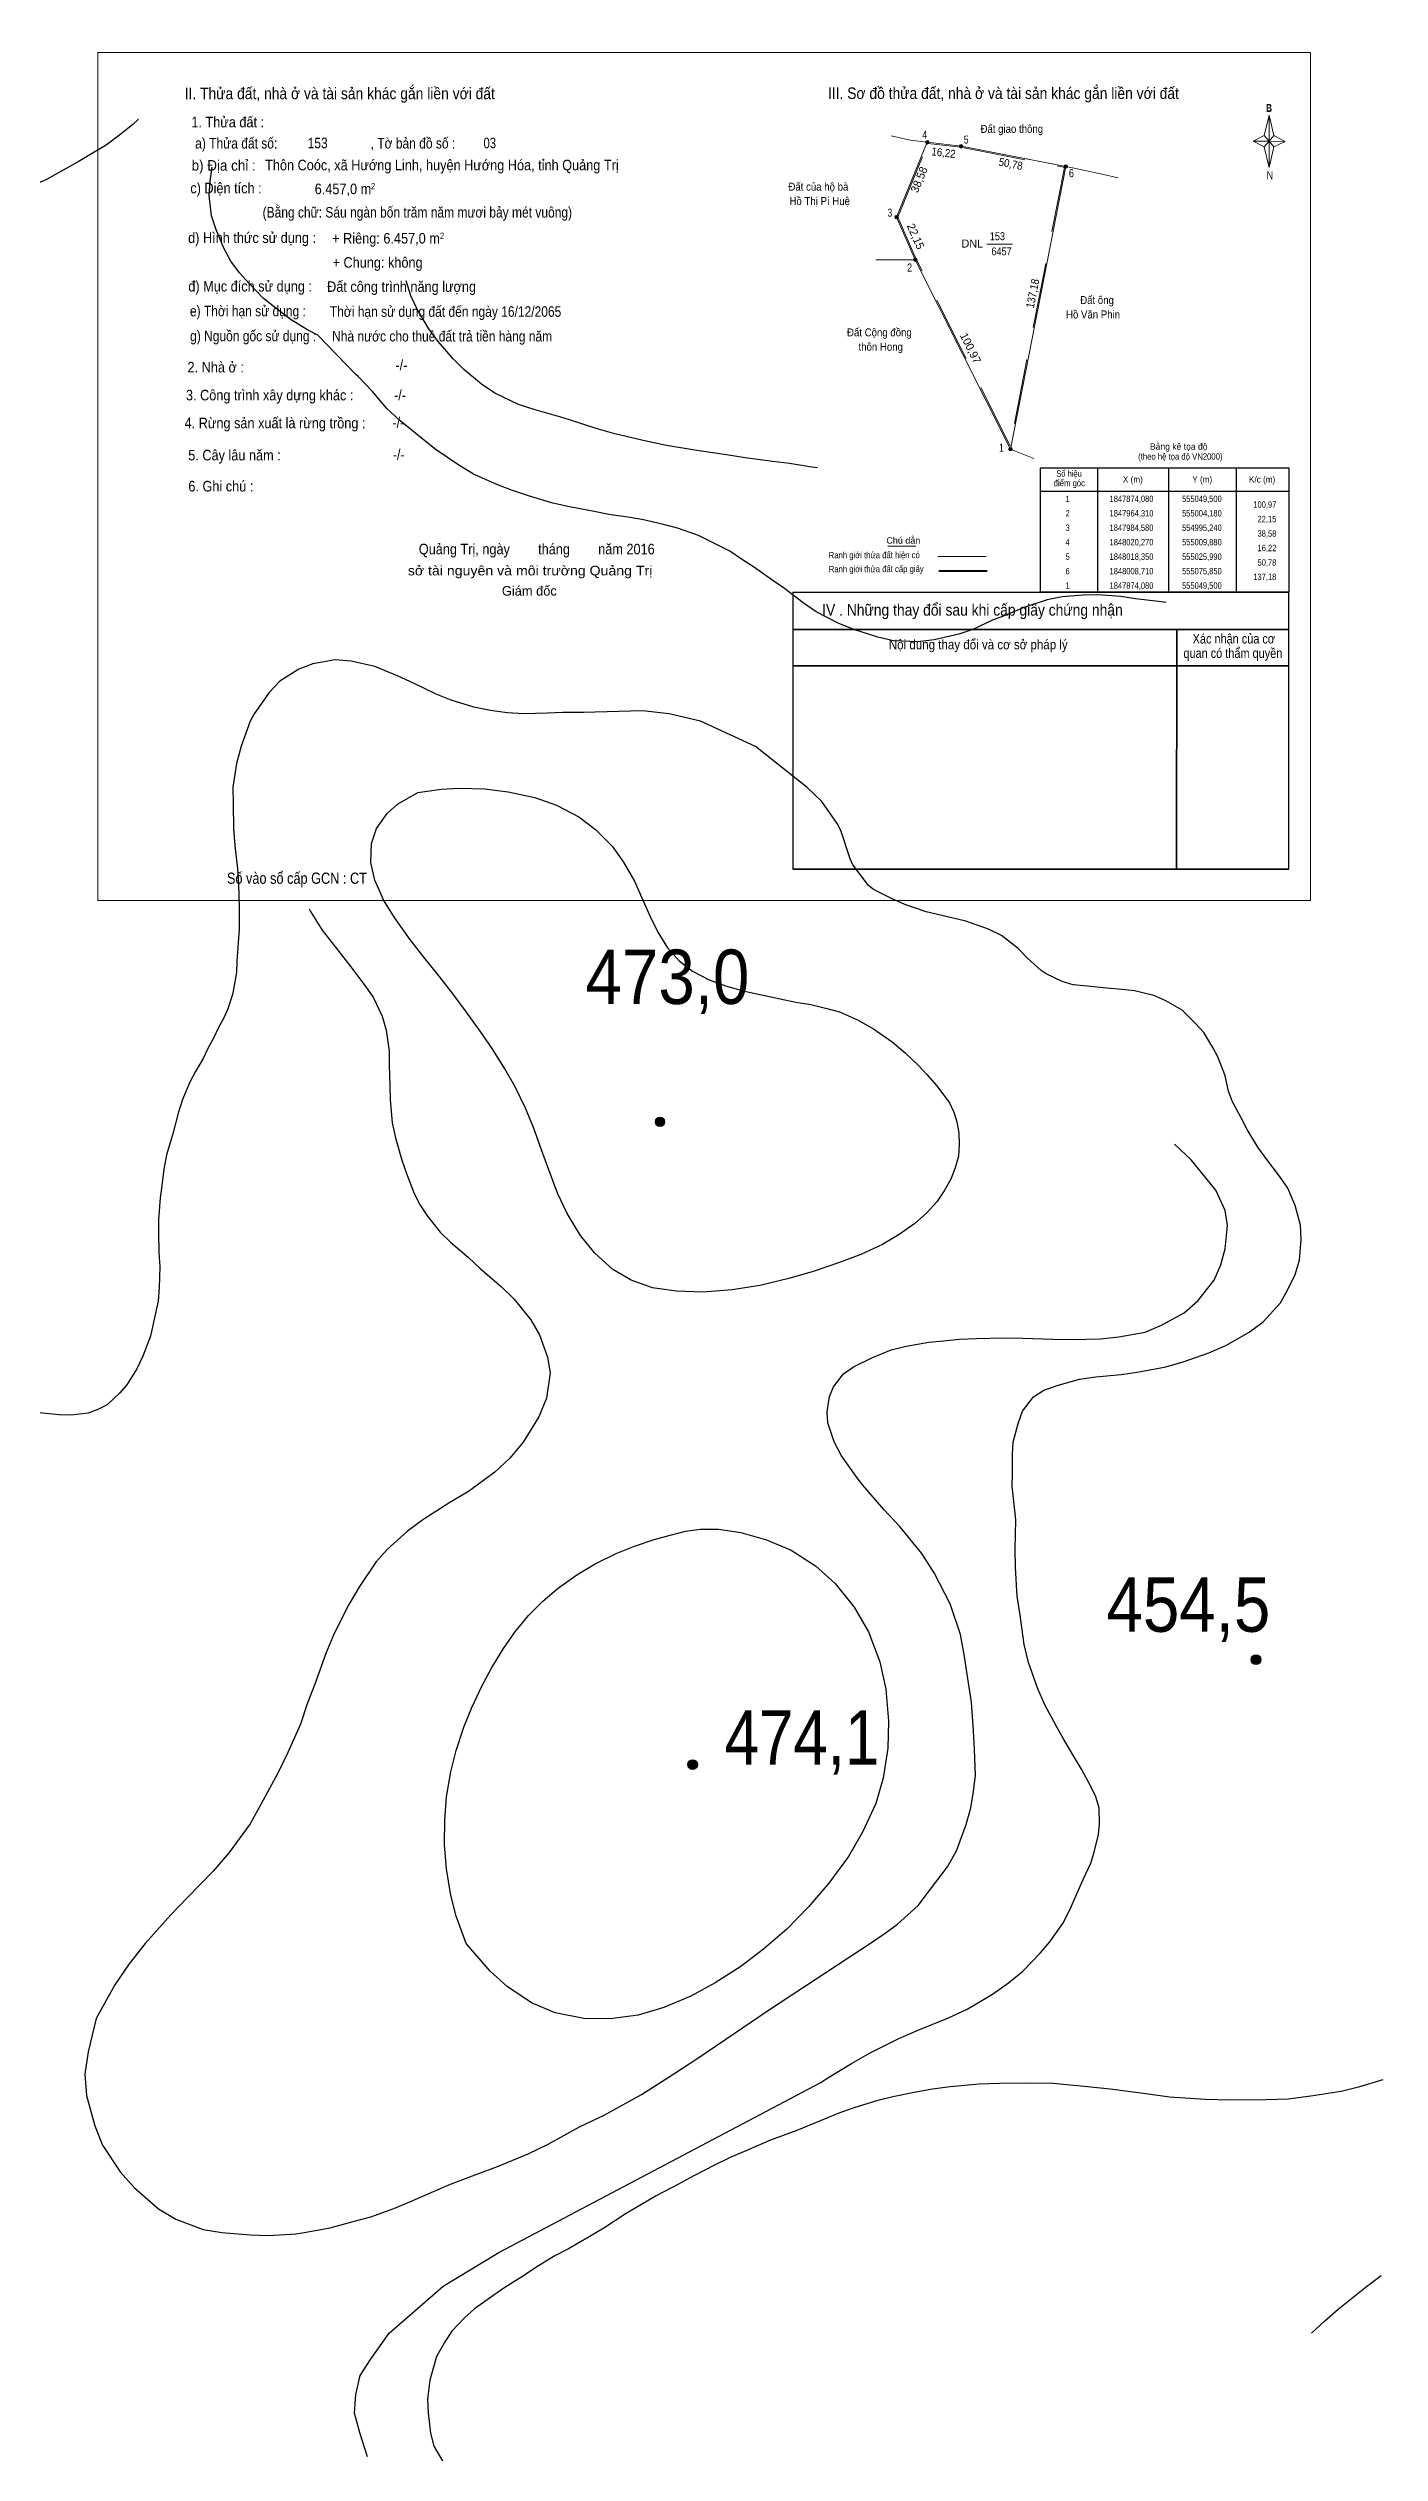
# Model space of a CAD drawing. Header units: metres. Extents: x 547833 to 556102, y 1844799 to 1850994.
# Drawn here: x 555269 to 555685, y 1847249 to 1848000 of the extents above; entities that cross this region are included whole.
import ezdxf
from ezdxf.enums import TextEntityAlignment as Align

# ---------------------------------------------------------------- set-up
doc = ezdxf.new("R2010")
doc.units = ezdxf.units.M
doc.header["$LTSCALE"] = 6.8
doc.linetypes.add('MEDIUM_DASHED', pattern=[4.5, 3, -1.5])
for name, color, linetype, lineweight in [('1', 7, 'Continuous', 25), ('10', 7, 'Continuous', 25), ('3', 7, 'Continuous', 25), ('5', 7, 'Continuous', 13), ('6', 7, 'Continuous', 13), ('7', 7, 'Continuous', 13)]:
    doc.layers.add(name, color=color, linetype=linetype, lineweight=lineweight)

msp = doc.modelspace()

# ---------------------------------------------------------------- hatches: boundary and pattern name
at = {"layer": '5'}
for points in [[(555461.83, 1847664.48, 1), (555458.83, 1847664.48, 1)], [(555648.12, 1847496.42, 1), (555645.12, 1847496.42, 1)], [(555472.01, 1847463.63, 1), (555469.01, 1847463.63, 1)]]:
    msp.add_hatch(color=256, dxfattribs=at).paths.add_polyline_path(points)
at = {"layer": '6'}
for points in [[(555544.41, 1847970.58, 1), (555543.31, 1847970.58, 1)], [(555554.97, 1847969.32, 1), (555553.87, 1847969.32, 1)], [(555587.7, 1847962.99, 1), (555586.6, 1847962.99, 1)], [(555534.8, 1847947.16, 1), (555533.7, 1847947.16, 1)], [(555540.67, 1847933.86, 1), (555539.57, 1847933.86, 1)], [(555570.4, 1847874.67, 1), (555569.3, 1847874.67, 1)]]:
    msp.add_hatch(color=256, dxfattribs=at).paths.add_polyline_path(points)

# ---------------------------------------------------------------- linework, layer by layer
at = {"layer": '1'}
for points in [[(555297.35, 1847977.84), (555295.57, 1847976.12), (555291.9, 1847973.22), (555287.16, 1847969.62), (555283.67, 1847967.6), (555278.41, 1847964.42), (555274.73, 1847962.38), (555268.55, 1847958.91), (555264.37, 1847957.1), (555258.37, 1847955.36), (555254.6, 1847954.93), (555249.24, 1847955.08), (555245.58, 1847955.42), (555240.13, 1847957.18), (555238.44, 1847957.85), (555232.99, 1847960.47), (555230.01, 1847962.32), (555226.13, 1847965.4), (555223.57, 1847967.78), (555217.86, 1847973.12), (555214.6, 1847980.12), (555211.97, 1847994.51), (555211.53, 1848000)], [(555597.26, 1847829.15), (555592.59, 1847829.1), (555585.98, 1847828.53), (555581.32, 1847827.62), (555574.34, 1847825.29), (555566.87, 1847822.15), (555564.49, 1847821.3), (555558.06, 1847818.37), (555553.75, 1847816.83), (555546.03, 1847815.09), (555540.95, 1847814.51), (555533.29, 1847814.78), (555528.39, 1847815.93), (555520.87, 1847818.31), (555515.96, 1847820.33), (555509.17, 1847823.84), (555505.04, 1847826.61), (555499.19, 1847831.09), (555495.24, 1847833.88), (555489.54, 1847837.9), (555485.83, 1847840.34), (555482.11, 1847842.78), (555476.14, 1847845.81), (555472.3, 1847847.66), (555465.75, 1847849.96), (555461.41, 1847851.18), (555455.15, 1847852.56), (555450.96, 1847853.32), (555444.37, 1847854.29), (555439.78, 1847855.19), (555432.07, 1847856.69), (555426.8, 1847857.81), (555419.19, 1847860.08), (555414.23, 1847861.8), (555409.34, 1847863.63), (555402.01, 1847866.89), (555397.4, 1847869.7), (555390.37, 1847874.43), (555385.75, 1847878.1), (555379.02, 1847883.62), (555374.97, 1847887.35), (555370.45, 1847892.65), (555368.06, 1847895.24), (555366, 1847897.39), (555365.16, 1847898.06), (555353.36, 1847910.34), (555349.92, 1847912.05), (555344.99, 1847915.11), (555339.87, 1847919.01), (555336.41, 1847921.76), (555331.87, 1847926.39), (555328.91, 1847929.77), (555326.2, 1847933.46), (555323.93, 1847937.49), (555321.52, 1847943.51), (555320.11, 1847947.55), (555319.37, 1847953.95), (555319.71, 1847958.47), (555320.36, 1847962.81)], [(555509.51, 1847868.89), (555507.77, 1847869.09), (555500.79, 1847870.2), (555495.49, 1847870.83), (555486.99, 1847871.95), (555481.08, 1847872.89), (555471.79, 1847874.3), (555462.39, 1847875.79), (555455.95, 1847877.15), (555446.18, 1847879.45), (555440.37, 1847881.17), (555432.07, 1847883.83), (555429.32, 1847884.66), (555421.25, 1847886.97), (555416.11, 1847888.66), (555408.67, 1847892.19), (555404.55, 1847894.95), (555398.98, 1847899.54), (555395.65, 1847902.87), (555390.94, 1847908.33), (555388.11, 1847912.28), (555384.45, 1847918.43), (555382.46, 1847922.57), (555381, 1847927.29)], [(555618.56, 1847826.71), (555616.18, 1847827.12), (555608.94, 1847827.92), (555604.38, 1847828.63), (555597.26, 1847829.15)], [(555627.75, 1847695.22), (555623.55, 1847699.41), (555618.46, 1847702.26), (555614.64, 1847703.92), (555608.65, 1847705.43), (555604.7, 1847705.83), (555598.81, 1847706.4), (555594.96, 1847706.72), (555589.46, 1847707.33), (555586, 1847708.37), (555581.05, 1847710.76), (555579.5, 1847711.82), (555575.16, 1847715.61), (555572.24, 1847718.62), (555567.1, 1847722.7), (555563.05, 1847724.72), (555555.91, 1847727.14), (555548.45, 1847728.96), (555543.55, 1847730.12), (555536.8, 1847732.4), (555532.68, 1847734.31), (555527.02, 1847737.09), (555525.44, 1847738.34), (555520.61, 1847744.75), (555519.72, 1847746.65), (555516.81, 1847755.48), (555515.69, 1847757.73), (555510.9, 1847764.62), (555506.3, 1847768.96), (555490.19, 1847781.72), (555482.28, 1847785.46), (555472.97, 1847789.66), (555463.19, 1847791.99), (555454.81, 1847792.93), (555436.38, 1847792.34), (555429.9, 1847792.36), (555425.15, 1847792.2), (555417.63, 1847792.01), (555412.55, 1847792.29), (555407.31, 1847793.02), (555402.14, 1847794.05), (555395.02, 1847796.29), (555390.32, 1847798.14), (555383.26, 1847801.52), (555378.52, 1847803.75), (555371.13, 1847806.72), (555363.78, 1847808.45), (555358.77, 1847808.83), (555351.77, 1847807.55), (555347.38, 1847805.91), (555341.51, 1847802.18), (555338.19, 1847798.66), (555333.42, 1847792.01), (555332.26, 1847789.68), (555329.44, 1847781.82), (555327.95, 1847776.5), (555326.8, 1847769.03), (555326.92, 1847763.8), (555327.05, 1847755.99), (555327.45, 1847750.88), (555328.29, 1847743.54), (555328.55, 1847738.71), (555328.81, 1847731.49), (555328.73, 1847724.71), (555328.45, 1847720.48)], [(555328.45, 1847720.48), (555328.07, 1847714.62), (555327.89, 1847711.17), (555326.97, 1847705.91), (555326.68, 1847704.26), (555325.19, 1847699.79), (555323.98, 1847696.99), (555322.09, 1847693.53), (555320.95, 1847691.01), (555318.91, 1847687.15), (555317.52, 1847684.32), (555315.12, 1847680.24), (555313.48, 1847677.09), (555311.07, 1847671.47), (555309.75, 1847667.22), (555308.01, 1847660.73), (555306.08, 1847654.21), (555305.26, 1847649.73), (555304.43, 1847642.87), (555304.1, 1847640.73), (555303.54, 1847633.99), (555303.53, 1847629.89), (555303.67, 1847623.61), (555303.98, 1847619.26), (555303.77, 1847612.75), (555303.41, 1847608.42), (555301.97, 1847601.86), (555301.04, 1847597.46), (555298.7, 1847591.28), (555296.76, 1847587.34), (555293.62, 1847582.31), (555291.35, 1847579.66), (555287.47, 1847576.07), (555284.58, 1847574.6), (555281.57, 1847573.4), (555276.3, 1847572.79), (555272.47, 1847572.93), (555266.3, 1847573.56)], [(555582.2, 1847408.28), (555586.22, 1847413.98), (555588.4, 1847418.24), (555591.06, 1847424.17), (555592.55, 1847427.77), (555595.03, 1847432.83), (555596.06, 1847436.28), (555597.34, 1847441.77), (555597.73, 1847445.06), (555597.63, 1847450.1), (555596.57, 1847453.51), (555594.93, 1847457.04), (555592.04, 1847462.24), (555589.92, 1847465.81), (555586.51, 1847471.43), (555584.11, 1847475.73), (555580.59, 1847482.29), (555578.4, 1847487.29), (555575.55, 1847495.54), (555574.15, 1847501.11), (555572.9, 1847510.31), (555571.94, 1847516.21), (555571.39, 1847525.21), (555571.31, 1847530.92), (555571.59, 1847540.11), (555570.38, 1847550.65), (555570.5, 1847554.67), (555570.5, 1847560.49), (555570.72, 1847564.42), (555572.24, 1847570.22), (555573.61, 1847574.1), (555577.11, 1847578.5), (555580.31, 1847580.59), (555584.43, 1847582.11), (555591.45, 1847584.06), (555596.51, 1847584.83), (555604.44, 1847585.54), (555610.07, 1847586.38), (555618.48, 1847587.91), (555623.83, 1847589.48), (555631.9, 1847592.31), (555637.16, 1847594.63), (555644.52, 1847598.71), (555648.82, 1847601.97), (555654.24, 1847607.93), (555656.69, 1847612.31), (555658.86, 1847616.76), (555660.24, 1847621.3), (555660.75, 1847627.75), (555660.52, 1847632.21), (555658.87, 1847638.31), (555656.53, 1847643.77), (555654, 1847647.48), (555649.97, 1847652.74), (555647.15, 1847656.52), (555643.85, 1847662.06), (555641.99, 1847665.75), (555639.24, 1847670.68), (555637.99, 1847674.07), (555636.97, 1847678.82), (555636.55, 1847680.01), (555634.67, 1847684.75), (555633.09, 1847687.72), (555630.27, 1847692.36), (555627.75, 1847695.22)], [(555368.9, 1847247.28), (555366.63, 1847254.56), (555364.82, 1847260.92), (555365.27, 1847266.83), (555366.63, 1847272.74), (555369.81, 1847277.74), (555375.7, 1847285.92), (555392.59, 1847300.6), (555409.91, 1847311.21), (555510.37, 1847364.2), (555512.77, 1847365.71), (555520.17, 1847370.28), (555525.99, 1847373.52), (555535.02, 1847377.99), (555541.18, 1847380.79), (555550.48, 1847384.53), (555556.38, 1847387.2), (555564.23, 1847391.92), (555569.26, 1847395.45), (555573.62, 1847399), (555579.17, 1847404.69), (555582.2, 1847408.28)]]:
    msp.add_lwpolyline(points, dxfattribs=at)
for points in [[(555391.93, 1847768.45), (555397.56, 1847768.71), (555405.43, 1847768.51), (555412.87, 1847767.65), (555421.18, 1847765.82), (555427.95, 1847763.45), (555434.94, 1847759.82), (555440.18, 1847755.88), (555445.33, 1847750.63), (555448.94, 1847745.6), (555452.31, 1847739.66), (555454.66, 1847734.44), (555457.2, 1847728.65), (555459.6, 1847723.73), (555462.65, 1847718.81), (555466.33, 1847714.84), (555470.52, 1847711.51), (555475.71, 1847708.86), (555480.77, 1847706.97), (555486.78, 1847705.32), (555492.02, 1847704.16), (555497.93, 1847702.96), (555502.78, 1847701.91), (555507.45, 1847701.12), (555512.03, 1847699.98), (555516.41, 1847698.86), (555522.1, 1847696.33), (555527.09, 1847693.58), (555532.88, 1847689.5), (555536.92, 1847686.08), (555540.97, 1847682.18), (555543.77, 1847679.24), (555546.71, 1847675.86), (555548.77, 1847673.28), (555550.8, 1847670.37), (555552.14, 1847667.52), (555553.15, 1847664.47), (555553.71, 1847660.93), (555553.84, 1847657.45), (555553.59, 1847653.76), (555552.63, 1847650.13), (555551.27, 1847646.6), (555549.19, 1847642.87), (555546.85, 1847639.53), (555543.6, 1847635.95), (555540.02, 1847632.7), (555535.09, 1847629.24), (555529.87, 1847626.2), (555523.06, 1847623.07), (555516.42, 1847620.49), (555508.2, 1847617.76), (555500.55, 1847615.52), (555491.49, 1847613.38), (555482.9, 1847612.03), (555473.77, 1847611.29), (555465.49, 1847611.54), (555458.02, 1847612.62), (555451.28, 1847614.99), (555445.58, 1847618.33), (555439.99, 1847623.4), (555435.45, 1847628.94), (555431.28, 1847635.86), (555428.3, 1847642.23), (555425.53, 1847649.45), (555423.32, 1847655.75), (555420.78, 1847662.73), (555418.29, 1847668.77), (555415.03, 1847675.39), (555411.82, 1847681.06), (555407.84, 1847687.38), (555404.08, 1847692.86), (555399.87, 1847698.79), (555395.63, 1847704.34), (555391.32, 1847709.96), (555386.5, 1847715.97), (555382.13, 1847721.57), (555377.49, 1847728.02), (555373.98, 1847733.61), (555371.16, 1847740.02), (555369.9, 1847745.48), (555370.12, 1847751.46), (555371.72, 1847756.19), (555375.03, 1847760.82), (555378.25, 1847763.77), (555384.63, 1847767.44)], [(555396.51, 1847416.58), (555394.87, 1847423.3), (555393.56, 1847431.01), (555392.91, 1847438.6), (555393.04, 1847446.41), (555393.61, 1847453.51), (555394.92, 1847461.38), (555396.56, 1847468.05), (555399.02, 1847475.35), (555401.5, 1847481.47), (555404.67, 1847488.15), (555407.66, 1847493.77), (555411.39, 1847499.89), (555414.98, 1847505.02), (555419.18, 1847510.23), (555423.69, 1847514.7), (555428.57, 1847518.91), (555434.36, 1847522.94), (555440, 1847526.32), (555446.58, 1847529.6), (555452.31, 1847531.89), (555458.53, 1847533.99), (555463.51, 1847535.34), (555468.27, 1847536.58), (555472.85, 1847537.23), (555478.61, 1847537.19), (555485.55, 1847536.16), (555493.59, 1847533.89), (555501.33, 1847530.6), (555508.88, 1847525.77), (555515.03, 1847520.2), (555520.97, 1847512.78), (555525.45, 1847505.16), (555529, 1847495.76), (555530.87, 1847487.15), (555531.77, 1847477.24), (555531.57, 1847468.77), (555530.04, 1847459.4), (555527.73, 1847451.44), (555523.64, 1847442.54), (555519.21, 1847434.91), (555513.1, 1847426.53), (555506.73, 1847419.2), (555499.95, 1847412.24), (555492.64, 1847405.96), (555485.55, 1847400.58), (555477.55, 1847395.44), (555469.91, 1847391.29), (555461.51, 1847387.72), (555453.51, 1847385.3), (555444.73, 1847384.19), (555436.56, 1847384.3), (555427.55, 1847386.06), (555420.13, 1847389.2), (555412.52, 1847394.34), (555407.22, 1847399.06), (555399.7, 1847407.71)]]:
    msp.add_lwpolyline(points, close=True, dxfattribs=at)
at = {"layer": '10', "lineweight": 13}
for p, q in [((555569.85, 1847874.67), (555587.15, 1847962.99)), ((555562.44, 1847938.78), (555570.48, 1847938.78)), ((555540.12, 1847933.86), (555527.83, 1847933.83)), ((555540.12, 1847933.86), (555569.85, 1847874.67)), ((555577.14, 1847871.75), (555569.85, 1847874.67))]:
    msp.add_line(p, q, dxfattribs=at)
at = {"layer": '10'}
for p, q in [((555597.04, 1847868.82), (555597.04, 1847829.96)), ((555619.24, 1847868.82), (555619.24, 1847829.96)), ((555640.38, 1847868.82), (555640.38, 1847829.96)), ((555579.28, 1847861.6), (555656.87, 1847861.6))]:
    msp.add_line(p, q, dxfattribs=at)
at = {"layer": '10', "lineweight": 13}
for points in [[(555532.59, 1847972.59), (555538.55, 1847971.21), (555543.86, 1847970.58)], [(555543.86, 1847970.58), (555534.25, 1847947.16), (555540.12, 1847933.86)], [(555543.86, 1847970.58), (555554.42, 1847969.32), (555571.51, 1847966.04), (555587.15, 1847962.99)], [(555603.48, 1847959.48), (555598.04, 1847960.72), (555589.28, 1847962.59), (555587.15, 1847962.99)]]:
    msp.add_lwpolyline(points, dxfattribs=at)
msp.add_lwpolyline([(555569.85, 1847874.67), (555540.12, 1847933.86), (555534.25, 1847947.16), (555543.86, 1847970.58), (555554.42, 1847969.32), (555587.15, 1847962.99)], close=True, dxfattribs=at)
at = {"layer": '10', "linetype": 'MEDIUM_DASHED', "lineweight": 13}
msp.add_lwpolyline([(555569.72, 1847875.67), (555540.41, 1847934.01), (555534.61, 1847947.17), (555544.07, 1847970.22), (555554.37, 1847969), (555586.75, 1847962.73)], close=True, dxfattribs=at)
at = {"layer": '10'}
msp.add_lwpolyline([(555579.28, 1847868.82), (555656.87, 1847868.82), (555656.87, 1847829.96), (555579.28, 1847829.96)], close=True, dxfattribs=at)
at = {"layer": '3'}
for points in [[(555350.68, 1847731.05), (555351.03, 1847730.23), (555354.72, 1847724.4), (555357.79, 1847720.52), (555362.27, 1847714.79), (555363.69, 1847712.94), (555368.09, 1847707.09), (555370.62, 1847703.45), (555373.51, 1847697.54), (555374.72, 1847693.14), (555375.67, 1847686.6), (555375.66, 1847682.27), (555375.82, 1847675.64), (555376.01, 1847671.33), (555376.63, 1847664.15), (555377.66, 1847659.53), (555379.67, 1847652.51), (555381.06, 1847648.33), (555383.49, 1847642.06), (555385.31, 1847638.44), (555387.62, 1847634.98), (555391.62, 1847630), (555394.79, 1847626.93), (555400.49, 1847622.05), (555404.21, 1847618.54), (555410.69, 1847613.04), (555414.77, 1847609.07), (555419.94, 1847602.61), (555422.7, 1847597.89), (555425.11, 1847590.91), (555425.96, 1847586.07), (555424.86, 1847578.09), (555422.4, 1847572.27), (555417.57, 1847564.36), (555413.41, 1847559.35), (555408.67, 1847554.98), (555400.49, 1847549.01), (555394.64, 1847545.52), (555386.19, 1847540.12), (555381.36, 1847536.54), (555375.06, 1847530.89), (555371.49, 1847526.85), (555366.41, 1847519.32), (555363.02, 1847513.69), (555358.52, 1847504.61), (555355.91, 1847498.37), (555352.47, 1847488.81), (555350.06, 1847482.59), (555347.96, 1847476.3), (555343.94, 1847467.38), (555340.85, 1847460.98), (555335.7, 1847451.33), (555332.19, 1847445.08), (555325.65, 1847436.17), (555320.67, 1847430.37), (555312.66, 1847422.09), (555307.43, 1847416.66), (555299.39, 1847407.68), (555294.38, 1847401.37), (555289.89, 1847394.81), (555284.04, 1847384.27), (555281.6, 1847373.91), (555280.58, 1847366.94), (555281.05, 1847360.25), (555283.64, 1847350.77), (555286.05, 1847344.7), (555291.54, 1847336.36), (555296.04, 1847331.34), (555303.54, 1847324.84), (555308.94, 1847321.63), (555317.57, 1847318.39), (555323.32, 1847317.44), (555332.28, 1847316.65), (555337.94, 1847316.49), (555346.45, 1847316.96), (555349.12, 1847317.37), (555357.21, 1847318.9), (555365.11, 1847321.11), (555369.91, 1847322.36), (555377.17, 1847324.91), (555382.07, 1847326.98), (555389.56, 1847330.25), (555394.83, 1847332.57), (555403.33, 1847335.76), (555409.51, 1847338.08), (555419.14, 1847342)], [(555419.14, 1847342), (555425.34, 1847345.03), (555435.2, 1847350.39), (555442.84, 1847354.08), (555454.49, 1847360.55), (555462.85, 1847365.84), (555471.85, 1847371.71), (555480.92, 1847377.88), (555494.2, 1847386.86), (555526.71, 1847408.21), (555530.72, 1847410.99), (555534.54, 1847413.74), (555541.02, 1847419.62), (555544.52, 1847424.25), (555550.22, 1847431.65), (555552.97, 1847436.7), (555556.06, 1847444.91), (555557.48, 1847450.11), (555558.3, 1847455.24), (555558.92, 1847460.35), (555558.61, 1847468.38), (555558.35, 1847474.19), (555557.72, 1847483.18), (555556.73, 1847489.22), (555555.42, 1847498.03), (555554.2, 1847504.24), (555550.99, 1847513.85), (555546.05, 1847523.56), (555542.14, 1847529.56), (555535.21, 1847538.13), (555530.29, 1847543.31), (555523.68, 1847550.92), (555521.9, 1847553.23), (555517.08, 1847560.13), (555514.77, 1847564.5), (555512.78, 1847570.42), (555512.59, 1847573.83), (555513.35, 1847578.65), (555514.51, 1847581.7), (555517.68, 1847585.69), (555520.75, 1847587.96), (555526.57, 1847590.74), (555532.53, 1847593.23), (555537.24, 1847594.38), (555544.35, 1847595.59), (555549.04, 1847596.03), (555553.81, 1847596.58), (555559.23, 1847596.79), (555567.67, 1847596.95), (555573.73, 1847596.84), (555583.12, 1847596.61), (555589.18, 1847596.49), (555598.02, 1847596.7), (555603.7, 1847597.25), (555611.99, 1847598.8), (555617.09, 1847600.9), (555624.19, 1847604.83), (555628.4, 1847608.54), (555633.51, 1847614.97), (555635.57, 1847619.84), (555637.01, 1847624.84), (555637.7, 1847632.07), (555636.95, 1847636.82), (555634.01, 1847643.13), (555630.95, 1847647.01), (555626.38, 1847652.63), (555621.19, 1847657.48)], [(555686.31, 1847365.12), (555678.7, 1847362.82), (555673.24, 1847361.53), (555663.73, 1847360.07), (555656.64, 1847359.06), (555649.64, 1847358.83), (555638.35, 1847358.77), (555630.84, 1847358.96), (555619.55, 1847359.75), (555612.13, 1847360.71), (555601.05, 1847362.19), (555593.95, 1847362.9), (555583.2, 1847363.94), (555576.35, 1847364.11), (555566.39, 1847364.01), (555560.06, 1847363.76), (555551.05, 1847362.92), (555545.53, 1847362.2), (555540.33, 1847361.22), (555533.09, 1847359.82), (555528.39, 1847358.62), (555521.23, 1847356.47), (555516.22, 1847354.67), (555508.42, 1847351.5)], [(555508.42, 1847351.5), (555503.08, 1847349.27), (555494.88, 1847346.25), (555487.19, 1847342.99), (555482.22, 1847340.81), (555477.54, 1847338.57), (555470.64, 1847335.03), (555466.09, 1847332.51), (555459.1, 1847328.87), (555454.57, 1847326.16), (555449.77, 1847323.34), (555442.71, 1847318.73), (555438.18, 1847316.03), (555431.67, 1847312.35), (555427.28, 1847310.04), (555421.53, 1847306.44), (555417.64, 1847303.91), (555411.8, 1847300.2), (555408.02, 1847297.59), (555402.31, 1847293.61), (555399.22, 1847290.79), (555395.23, 1847286.63), (555393.3, 1847283.57), (555390.45, 1847278.68), (555388.35, 1847271.33), (555387.62, 1847265.27), (555387.82, 1847261.02), (555388.63, 1847254.75), (555389.67, 1847250.7), (555392.74, 1847245.35)], [(555663.96, 1847285.98), (555667.98, 1847289.76), (555672.3, 1847293.48), (555681.17, 1847300.57), (555685.72, 1847303.94)]]:
    msp.add_lwpolyline(points, dxfattribs=at)
at = {"layer": '5'}
msp.add_circle((555460.33, 1847664.48), 1.5, dxfattribs=at)
at = {"layer": '5', "lineweight": 25}
for centre in [(555646.62, 1847496.42), (555470.51, 1847463.63)]:
    msp.add_circle(centre, 1.5, dxfattribs=at)
at = {"layer": '6'}
for p, q in [((555649.19, 1847972.69), (555645.69, 1847970.89)), ((555531.52, 1847844.41), (555540.29, 1847844.41)), ((555547.17, 1847841.15), (555562.29, 1847841.15)), ((555547.48, 1847836.43), (555562.59, 1847836.43))]:
    msp.add_line(p, q, dxfattribs=at)
at = {"layer": '6', "linetype": 'MEDIUM_DASHED'}
msp.add_line((555547.48, 1847836.8), (555562.59, 1847836.8), dxfattribs=at)
at = {"layer": '6', "lineweight": 25}
for p, q in [((555501.87, 1847829.96), (555656.87, 1847829.96)), ((555501.87, 1847829.96), (555501.87, 1847743.39)), ((555656.87, 1847743.39), (555656.87, 1847829.96))]:
    msp.add_line(p, q, dxfattribs=at)
at = {"layer": '6', "lineweight": 35}
for p, q in [((555656.87, 1847818.3), (555501.87, 1847818.3)), ((555621.87, 1847818.3), (555621.78, 1847743.39)), ((555656.87, 1847807.02), (555501.87, 1847807.02)), ((555656.87, 1847743.39), (555501.87, 1847743.39))]:
    msp.add_line(p, q, dxfattribs=at)
at = {"layer": '6'}
for points in [[(555649.19, 1847972.69), (555650.69, 1847979.09), (555650.69, 1847970.89)], [(555649.19, 1847972.69), (555650.69, 1847979.09), (555650.69, 1847970.89)], [(555650.69, 1847970.89), (555645.69, 1847970.89), (555649.19, 1847969.19)], [(555650.69, 1847970.89), (555645.69, 1847970.89), (555649.19, 1847969.19)], [(555650.69, 1847970.89), (555652.19, 1847972.69), (555655.69, 1847970.79), (555650.69, 1847970.89)], [(555650.69, 1847970.89), (555652.19, 1847972.69), (555655.69, 1847970.79), (555650.69, 1847970.89)], [(555650.69, 1847970.89), (555650.69, 1847962.69), (555652.19, 1847969.19)], [(555650.69, 1847970.89), (555650.69, 1847962.69), (555652.19, 1847969.19)]]:
    msp.add_lwpolyline(points, close=True, dxfattribs=at)
for points in [[(555649.19, 1847972.69), (555650.69, 1847979.09), (555652.19, 1847972.69), (555655.69, 1847970.79), (555652.19, 1847969.19), (555650.69, 1847962.69), (555649.19, 1847969.19)], [(555649.19, 1847972.69), (555650.69, 1847979.09), (555652.19, 1847972.69), (555655.69, 1847970.79), (555652.19, 1847969.19), (555650.69, 1847962.69), (555649.19, 1847969.19)], [(555645.69, 1847970.89), (555650.69, 1847970.89), (555650.69, 1847962.69)], [(555645.69, 1847970.89), (555650.69, 1847970.89), (555650.69, 1847962.69)]]:
    msp.add_lwpolyline(points, dxfattribs=at)
for centre in [(555543.86, 1847970.58), (555554.42, 1847969.32), (555587.15, 1847962.99), (555534.25, 1847947.16), (555540.12, 1847933.86), (555569.85, 1847874.67)]:
    msp.add_circle(centre, 0.552, dxfattribs=at)
at = {"layer": '7'}
msp.add_lwpolyline([(555284.59, 1847998.6), (555663.65, 1847998.6), (555663.65, 1847733.64), (555284.59, 1847733.64)], close=True, dxfattribs=at)

# ---------------------------------------------------------------- texts
at = {"layer": '10'}
for s, height, width, p in [('Đất giao thông', 2.5, 0.9, (555570.28, 1847973.51)), ('Đất của hộ bà ', 2.5, 0.9, (555510.24, 1847955.45)), ('Hồ Thị Pí Huệ', 2.5, 0.9, (555510.24, 1847950.95)), ('153', 2.5, 0.85, (555565.78, 1847939.97)), ('6457', 2.5, 0.85, (555567.07, 1847935.23)), ('   Đất ông', 2.5, 0.9, (555595.67, 1847920.02)), ('Hồ Văn Phin', 2.5, 0.9, (555595.68, 1847915.52)), ('Đất Cộng đồng ', 2.5, 0.9, (555529.31, 1847909.92)), ('thôn Hong', 2.5, 0.9, (555529.32, 1847905.42)), ('(theo hệ tọa độ VN2000)', 2, 0.9, (555622.96, 1847871.4)), ('điểm góc', 2, 0.9, (555588.26, 1847863.1)), ('Số hiệu', 2, 0.85, (555588.17, 1847866.04)), ('X (m)', 2, 0.95, (555608.12, 1847864.23)), ('Y (m)', 2, 0.95, (555629.81, 1847864.23)), ('K/c (m)', 2, 0.95, (555648.54, 1847864.23)), (' 2', 2, 0.85, (555587.4, 1847853.64)), (' 1', 2, 0.75, (555587.41, 1847858.16)), ('1847874,080', 2, 0.85, (555607.7, 1847858.16)), ('1847964,310', 2, 0.85, (555607.7, 1847853.64)), ('555049,500', 2, 0.85, (555629.7, 1847858.16)), ('555004,180', 2, 0.85, (555629.7, 1847853.64)), (' 3', 2, 0.8, (555587.42, 1847849.13)), ('1847984,580', 2, 0.85, (555607.7, 1847849.13)), ('554995,240', 2, 0.85, (555629.7, 1847849.13)), (' 4', 2, 0.85, (555587.4, 1847844.62)), (' 5', 2, 0.8, (555587.43, 1847840.09)), ('1848020,270', 2, 0.85, (555607.7, 1847844.62)), ('1848018,350', 2, 0.85, (555607.7, 1847840.09)), ('555009,880', 2, 0.85, (555629.7, 1847844.62)), ('555025,990', 2, 0.85, (555629.7, 1847840.09)), (' 6', 2, 0.85, (555587.4, 1847835.57)), (' 1', 2, 0.75, (555587.41, 1847831.05)), ('1848008,710', 2, 0.85, (555607.7, 1847835.57)), ('1847874,080', 2, 0.85, (555607.7, 1847831.05)), ('555075,850', 2, 0.85, (555629.7, 1847835.57)), ('555049,500', 2, 0.85, (555629.7, 1847831.05))]:
    msp.add_text(s, height=height, dxfattribs=dict(at, width=width)).set_placement(p, align=Align.CENTER)
for s, height, width, p in [(' 4', 2.5, 0.85, (555543.86, 1847971.71)), (' 5', 2.5, 0.8, (555556.77, 1847970.16)), (' 6', 2.5, 0.85, (555589.7, 1847959.7)), (' 3', 2.5, 0.8, (555532.91, 1847947.33)), (' 2', 2.5, 0.85, (555539.12, 1847930.19)), (' 1', 2.5, 0.75, (555567.71, 1847873.88)), ('100,97', 2, 0.85, (555652.96, 1847856.36)), ('38,58', 2, 0.85, (555652.97, 1847847.33)), ('22,15', 2, 0.85, (555652.96, 1847851.84)), ('50,78', 2, 0.85, (555652.97, 1847838.28)), ('16,22', 2, 0.85, (555652.97, 1847842.8)), ('137,18', 2, 0.85, (555652.96, 1847833.76))]:
    msp.add_text(s, height=height, dxfattribs=dict(at, width=width)).set_placement(p, align=Align.RIGHT)
at = {"layer": '10', "width": 0.9}
for s, rotation, p in [('16,22', 353.204, (555548.8, 1847966.09)), ('50,78', 349.057, (555569.71, 1847962.59)), ('137,18', 78.926, (555578.03, 1847923.09))]:
    msp.add_text(s, height=2.5, rotation=rotation, dxfattribs=at).set_placement(p, align=Align.CENTER)
at = {"layer": '10'}
for s, rotation, p in [('38,58', 67.697, (555542.44, 1847958.42)), ('22,15', 293.8, (555539.1, 1847940.66)), ('100,97', 296.669, (555556.28, 1847905.69))]:
    msp.add_text(s, height=2.5, rotation=rotation, dxfattribs=at).set_placement(p, align=Align.CENTER)
for s, height, p in [('DNL', 2.5, (555557.94, 1847937.68)), ('Bảng kê tọa độ', 2, (555622.47, 1847874.51))]:
    msp.add_text(s, height=height, dxfattribs=at).set_placement(p, align=Align.CENTER)
at = {"layer": '5'}
for s, width, p in [('473,0', 0.9, (555437.05, 1847701.31)), ('454,5', 0.9, (555599.89, 1847505.13)), ('474,1', 0.85, (555480.51, 1847463.63))]:
    msp.add_text(s, height=17, dxfattribs=dict(at, width=width)).set_placement(p)
at = {"layer": '6'}
for s, height, width, p in [('II. Thửa đất, nhà ở và tài sản khác gắn liền với đất', 3.6, 0.9, (555360.22, 1847984.03)), ('III. Sơ đồ thửa đất, nhà ở và tài sản khác gắn liền với đất', 3.6, 0.9, (555567.67, 1847984.1)), ('B', 2.5, 0.9, (555650.69, 1847980.04)), ('B', 2, 0.9, (555650.69, 1847980.29)), ('1. Thửa đất :', 3.3, 0.9, (555325.2, 1847975.23)), ('a) Thửa đất số:                            , Tờ bản đồ số : ', 3.3, 0.85, (555356.19, 1847968.62)), ('153', 3.3, 0.85, (555353.31, 1847968.69)), ('03', 3.3, 0.8, (555407.11, 1847968.69)), ('b) Địa chỉ : ', 3.3, 0.95, (555324.51, 1847961.71)), ('Thôn Coóc, xã Hướng Linh, huyện Hướng Hóa, tỉnh Quảng Trị', 3.3, 0.9, (555392.14, 1847961.81)), ('N', 2.5, 0.85, (555650.93, 1847959.04)), ('c) Diện tích :                                                   ', 3.3, 0.9, (555352.79, 1847954.62)), ('6.457,0 m', 3.3, 0.9, (555361.22, 1847954.35)), ('2', 2, 0.8, (555370.64, 1847955.86)), ('(Bằng chữ: Sáu ngàn bốn trăm năm mươi bảy mét vuông)', 3.3, 0.85, (555384.46, 1847947.05)), ('d) Hình thức sử dụng :', 3.3, 0.9, (555332.81, 1847939.09)), ('+ Riêng: 6.457,0 m', 3.3, 0.9, (555374.68, 1847938.92)), ('2', 2, 0.8, (555392.18, 1847940.35)), ('       + Chung: không', 3.3, 0.9, (555368.18, 1847931.38)), ('đ) Mục đích sử dụng :', 3.3, 0.9, (555332.2, 1847923.94)), ('Đất công trình năng lượng', 3.3, 0.9, (555379.53, 1847923.83)), ('e) Thời hạn sử dụng :', 3.3, 0.85, (555331.51, 1847916.2)), ('Thời hạn sử dụng đất đến ngày 16/12/2065', 3.3, 0.85, (555393.29, 1847916.03)), ('g) Nguồn gốc sử dụng :', 3.3, 0.85, (555333.15, 1847908.4)), ('Nhà nước cho thuê đất trả tiền hàng năm', 3.3, 0.85, (555392.21, 1847908.32)), ('2. Nhà ở :', 3.3, 0.9, (555321.44, 1847898.65)), ('-/-', 3.3, 0.9, (555379.49, 1847899.31)), ('3. Công trình xây dựng khác :', 3.3, 0.9, (555338.31, 1847889.92)), ('-/-', 3.3, 0.9, (555379.04, 1847889.93)), ('4. Rừng sản xuất là rừng trồng :', 3.3, 0.9, (555339.98, 1847881.2)), ('-/-', 3.3, 0.9, (555378.54, 1847881.33)), ('5. Cây lâu năm :', 3.3, 0.9, (555327.31, 1847871.16)), ('-/-', 3.3, 0.9, (555378.64, 1847871.33)), ('6. Ghi chú :', 3.3, 0.9, (555323.05, 1847861.46)), ('Chú dẫn', 2, 1.05, (555536.38, 1847845.15)), ('Quảng Trị, ngày        tháng        năm 2016', 3.3, 0.9, (555421.79, 1847841.81)), ('sở tài nguyên và môi trường Quảng Trị', 3, 1.1, (555419.71, 1847835.23)), ('IV . Những thay đổi sau khi cấp giấy chứng nhận', 3.6, 0.9, (555557.98, 1847822.65)), ('Xác nhận của cơ', 3, 0.85, (555639.68, 1847813.95)), ('Nội dung thay đổi và cơ sở pháp lý', 3, 0.9, (555559.8, 1847812.13)), (' quan có thẩm quyền', 3, 0.85, (555638.91, 1847809.43)), ('Số vào sổ cấp GCN : CT ', 3.5, 0.85, (555347.39, 1847738.86))]:
    msp.add_text(s, height=height, dxfattribs=dict(at, width=width)).set_placement(p, align=Align.CENTER)
at = {"layer": '6', "width": 0.9}
for s, p in [('Ranh giới thửa đất hiện có', (555527.29, 1847840.59)), ('Ranh giới thửa đất cấp giấy', (555527.9, 1847836.24))]:
    msp.add_text(s, height=2, rotation=0.146, dxfattribs=at).set_placement(p, align=Align.CENTER)
at = {"layer": '6'}
msp.add_text('Giám đốc ', height=3, dxfattribs=at).set_placement((555420.03, 1847828.9), align=Align.CENTER)

doc.saveas('drawing.dxf')
